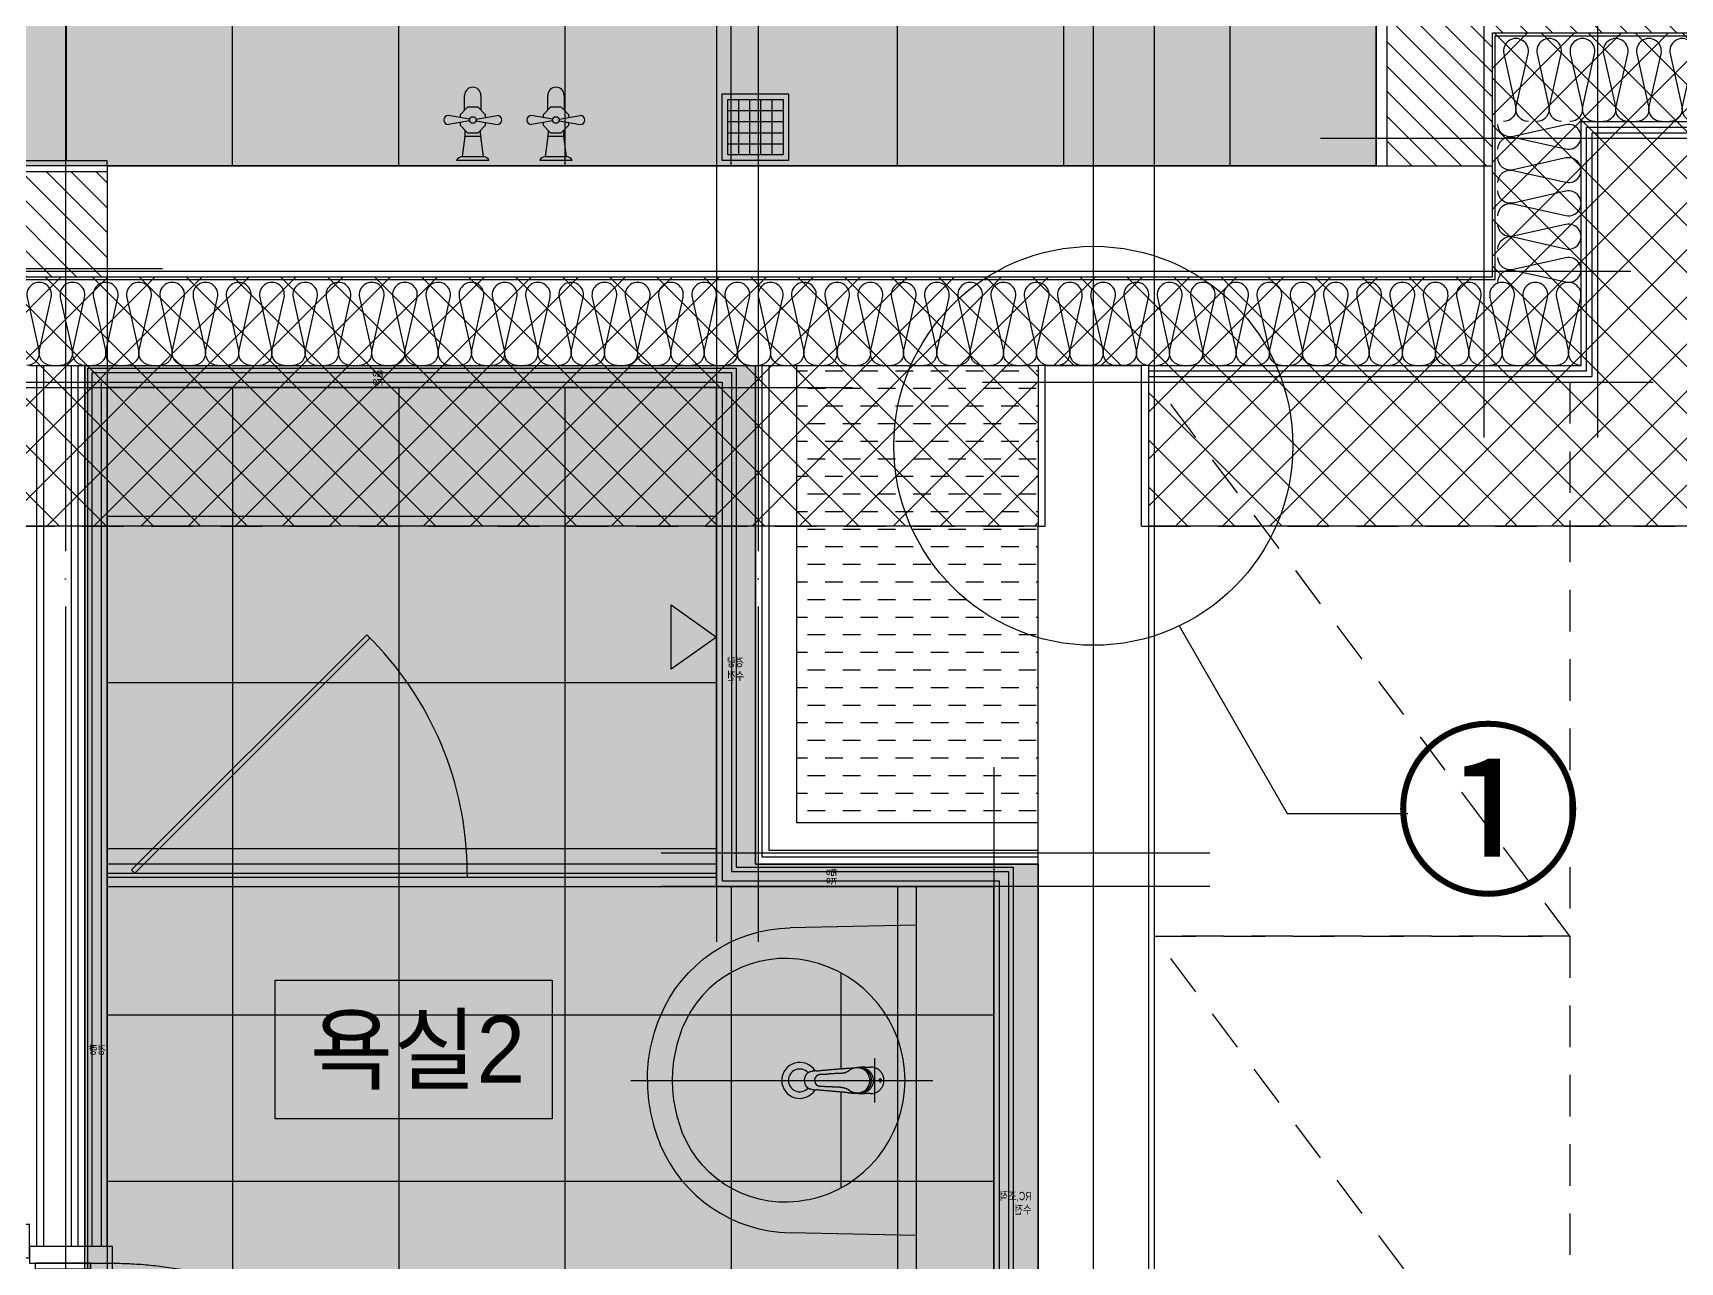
# Model space of a CAD drawing. Header units: millimetres. Extents: x -24416 to 92204, y -190080 to 23760.
# Drawn here: x 6540 to 9512, y 11854 to 14072 of the extents above; entities that cross this region are included whole.
import ezdxf
from ezdxf.enums import TextEntityAlignment as Align

# ---------------------------------------------------------------- set-up
doc = ezdxf.new("R2010")
doc.units = ezdxf.units.MM
doc.header["$LTSCALE"] = 50
for name, pattern in [('AUDIT_D_220706163347-0', [0]), ('CEN', [62, 60, -1, 0, -1]), ('HID', [2.5, 1.5, -1]), ('평면도(기준)$0$ACAD_ISO04W100', [30.5, 24, -3, 0.5, -3])]:
    doc.linetypes.add(name, pattern=pattern)
for name, color, linetype in [('84 A$0$0 TILE LINE & HATCH', 8, 'Continuous'), ('A-SOL252', 252, 'Continuous'), ('A_HAT', 8, 'Continuous'), ('AA-XXXX-UBR', 4, 'Continuous'), ('AA-단열-바닥-욕실', 30, 'Continuous'), ('ARDM', 7, 'Continuous'), ('CEN_CON', 1, 'CEN'), ('CEN_WALL', 12, 'CEN'), ('CONC', 2, 'Continuous'), ('dan1', 7, 'HID'), ('ETC', 6, 'Continuous'), ('FIN', 6, 'Continuous'), ('FUR', 4, 'Continuous'), ('FUR_가전', 8, 'HID'), ('HAT', 9, 'Continuous'), ('INS', 252, 'Continuous'), ('SINA-F-DOOR', 5, 'Continuous'), ('SINA-F-FRAME', 4, 'Continuous'), ('SINA-F-단표시', 8, 'Continuous'), ('TEXT', 3, 'Continuous'), ('WAL', 3, 'Continuous'), ('WAL_DRY', 7, 'Continuous'), ('바닥타일', 8, 'Continuous'), ('수전', 4, 'Continuous'), ('실명', 3, 'AUDIT_D_220706163347-0'), ('실명박스', 7, 'AUDIT_D_220706163347-0')]:
    doc.layers.add(name, color=color, linetype=linetype)
for name, color, linetype, plot in [('AA-CEN', 1, 'CEN', False), ('Defpoint', 135, 'Continuous', False), ('MC', 135, 'Continuous', False)]:
    doc.layers.add(name, color=color, linetype=linetype, plot=plot)
doc.styles.add('HAUD01', font='Dotum.ttf')
doc.styles.add('돋움', font='Dotum.ttf')

# ---------------------------------------------------------------- blocks, each defined once
blk = doc.blocks.new('A$Cc42cb16b')
at = {"layer": 'FUR'}
for p, q in [((515, 560), (287.6, 555.3)), ((515, 560), (515, 0)), ((380, 301.1), (380, 473.6)), ((380, 86.4), (380, 258.9)), ((515, 0), (287.6, 4.7))]:
    blk.add_line(p, q, dxfattribs=at)
at = {"layer": 'FUR', "color": 1}
for p, q in [((440, 320), (440, 240)), ((0, 280), (545, 280))]:
    blk.add_line(p, q, dxfattribs=at)
at = {"layer": 'FUR', "flags": 128}
for points in [[(52.9, 394.9, -0.297578), (287.6, 555.3)], [(30, 280, -0.098575), (52.9, 394.9)], [(319.9, 64.3, -0.366647), (92.5, 187.3)]]:
    blk.add_lwpolyline(points, format="xyb", dxfattribs=at)
at = {"layer": 'FUR'}
for centre, radius, start, end in [((278.8, 300), 200, 78.1351, 158.6763), ((274.6, 280), 220.4, 281.8649, 78.1351), ((330, 280), 255, 158.6763, 180), ((305, 280), 32.5, 31.4345, 328.5658), ((305, 280), 20.5, 42.491, 317.5072), ((330, 280), 300, 180, 202.519), ((330, 280), 255, 180, 201.3237), ((343.2, 280.1), 11.3, 130.1673, 251.7572), ((293, 264.7), 260, 202.519, 268.8063)]:
    blk.add_arc(centre, radius, start, end, dxfattribs=at)
for points, weights in [([(334.5, 297.1), (356.5, 299.3), (378.5, 301)], [1, 0.999929606915, 1]), ([(378.5, 301), (384.5, 301.5), (410.9, 303.3)], [1, 0.999993741512, 1]), ([(393.8, 297.4), (393.6, 297.3), (393.4, 297.1)], [1, 0.999939501286, 1]), ([(406.5, 302.6), (399.4, 301.9), (393.8, 297.5)], [1, 0.961287915707, 1]), ([(413.6, 303.5), (410.9, 303.4), (408.3, 302.7)], [1, 0.993428587914, 1]), ([(413.6, 303.5), (413.9, 303.5), (414.2, 303.5)], [1, 0.999912261963, 1]), ([(414.2, 303.5), (437.7, 303.4), (437.6, 280)], [1, 0.707125544548, 1]), ([(314.6, 287), (313.2, 283.7), (313.2, 280)], [1, 0.981753051281, 1]), ([(313.2, 280), (313.2, 276.4), (314.6, 273)], [1, 0.981707036495, 1]), ([(323.7, 295.4), (317, 293.6), (314.6, 287)], [1, 0.881687879562, 1]), ([(314.6, 273), (317, 266.4), (323.7, 264.6)], [1, 0.881586849689, 1]), ([(333.8, 297.1), (328.7, 296.6), (323.8, 295.4)], [1, 0.997376203537, 1]), ([(334.5, 297.1), (334.2, 297.1), (333.8, 297.1)], [1, 0.999995529652, 1]), ([(335.9, 288.8), (338.6, 290.8), (341.9, 291)], [1, 0.954250395298, 1]), ([(341.9, 269), (340.8, 269.1), (339.7, 269.4)], [1, 0.994235515594, 1]), ([(389.9, 295), (385.7, 292.9), (381.2, 292.7)], [1, 0.978727579117, 1]), ([(393.4, 297.1), (391.7, 295.9), (389.9, 295)], [1, 0.995856523514, 1]), ([(437.6, 280), (437.7, 256.6), (414.2, 256.5)], [1, 0.707125544548, 1]), ([(433, 256), (457, 256), (457, 280)], [1, 0.707185387611, 1]), ([(433.6, 283.5), (433.9, 281.8), (433.9, 280)], [1, 0.996173918247, 1]), ([(433.6, 276.5), (433.9, 278.2), (433.9, 280)], [1, 0.996153950691, 1]), ([(323.8, 264.6), (328.7, 263.4), (333.8, 262.9)], [1, 0.997388422489, 1]), ([(333.8, 262.9), (334.2, 262.9), (334.5, 262.9)], [1, 0.999997198582, 1]), ([(378.5, 259), (356.5, 260.7), (334.5, 262.9)], [1, 0.999929606915, 1]), ([(390.5, 258), (384.5, 258.5), (378.5, 259)], [1, 0.999993622303, 1]), ([(381.1, 267.3), (383.8, 267.1), (386.4, 266.3)], [1, 0.992239117622, 1]), ([(386.4, 266.3), (390.2, 265.2), (393.3, 262.9)], [1, 0.985343575478, 1]), ([(390.6, 258), (400.5, 256.9), (413.6, 256.5)], [1, 0.999511599541, 1]), ([(393.3, 262.9), (393.5, 262.7), (393.8, 262.5)], [1, 0.999930858612, 1]), ([(393.8, 262.5), (399.4, 258.1), (406.5, 257.4)], [1, 0.960904896259, 1]), ([(408.9, 257.1), (411.2, 256.6), (413.6, 256.5)], [1, 0.99490660429, 1]), ([(414.2, 256.5), (413.9, 256.5), (413.6, 256.5)], [1, 0.999912261963, 1])]:
    blk.add_rational_spline(points, weights, degree=2, dxfattribs=at)
for points, knots in [([(431.4, 280), (431.4, 283.2), (430.7, 286.4), (428.3, 292.1), (426.5, 294.7), (419.6, 301.1), (413.1, 303.3), (406.5, 302.6)], [0, 0, 0, 0, 0.248236, 0.248236, 0.496338, 0.496338, 1, 1, 1, 1]), ([(434.3, 283.5), (433.5, 288.8), (431.1, 293.7), (423.9, 300.6), (419.4, 302.6), (413.4, 302.8)], [0, 0, 0, 0, 0.5, 0.5, 1, 1, 1, 1]), ([(406.5, 257.4), (413.1, 256.7), (419.6, 258.9), (426.5, 265.3), (428.3, 267.9), (430.7, 273.6), (431.4, 276.7), (431.4, 280)], [0, 0, 0, 0, 0.502806, 0.502806, 0.750772, 0.750772, 1, 1, 1, 1]), ([(413.4, 257.1), (419.4, 257.4), (423.9, 259.4), (431.1, 266.3), (433.5, 271.2), (434.3, 276.5)], [0, 0, 0, 0, 0.5, 0.5, 1, 1, 1, 1]), ([(433.4, 283.5), (433.2, 283.5), (433.1, 283.1), (433, 281.9), (433, 280.9), (433, 280)], [0, 0, 0, 0, 0.493042, 0.493042, 1, 1, 1, 1]), ([(433, 280), (433, 279.1), (433, 278.1), (433.1, 276.8), (433.2, 276.5), (433.4, 276.5)], [0, 0, 0, 0, 0.493716, 0.493716, 1, 1, 1, 1]), ([(448.6, 280), (448.6, 281.8), (449.3, 283.2), (450.7, 283.3), (451.2, 283), (452, 281.8), (452.2, 280.9), (452.2, 280)], [0, 0, 0, 0, 0.498025, 0.498025, 0.742403, 0.742403, 1, 1, 1, 1]), ([(452.2, 280), (452.2, 279.1), (452, 278.3), (451.2, 277), (450.7, 276.7), (449.3, 276.8), (448.6, 278.2), (448.6, 280)], [0, 0, 0, 0, 0.250344, 0.250344, 0.505692, 0.505692, 1, 1, 1, 1]), ([(449.8, 283.1), (450, 283), (450.4, 282.6), (450.8, 281.9), (451.1, 281), (451.2, 280.3), (451.2, 280)], [0, 0, 0, 0, 0.213027, 0.451355, 0.721359, 1, 1, 1, 1]), ([(451.2, 280), (451.2, 278.8), (450.8, 278.1), (450.3, 277.2), (450, 277), (449.8, 276.9)], [0, 0, 0, 0, 0.435639, 0.435639, 1, 1, 1, 1])]:
    blk.add_open_spline(points, degree=3, knots=knots, dxfattribs=at)
for points in [[(409, 302.8), (408.7, 302.8), (408.5, 302.7)], [(413.4, 302.8), (411.6, 302.8), (409.7, 302.8)], [(416.6, 303.6), (415.4, 303.5), (414.2, 303.5)], [(418.5, 303.6), (417.5, 303.6), (416.6, 303.6)], [(423.3, 303.7), (420.9, 303.7), (418.6, 303.6)], [(423.3, 303.7), (424.3, 303.8), (425.4, 303.8)], [(425.4, 303.8), (429.2, 303.9), (433, 304)], [(341.9, 291), (350.1, 291.3), (358.3, 291.7)], [(358.3, 268.3), (350.1, 268.6), (341.9, 269)], [(381.2, 292.7), (369.7, 292.2), (358.3, 291.7)], [(381.1, 267.3), (369.7, 267.8), (358.3, 268.3)], [(434.3, 283.5), (433.9, 283.5), (433.4, 283.5)], [(433.4, 276.5), (433.9, 276.5), (434.3, 276.5)], [(410, 257.2), (411.7, 257.2), (413.4, 257.1)], [(414.2, 256.5), (415.4, 256.5), (416.6, 256.4)], [(414.8, 256.5), (415.1, 256.5), (415.4, 256.5)], [(416.6, 256.4), (417.5, 256.4), (418.5, 256.4)], [(418.6, 256.4), (420.9, 256.3), (423.3, 256.3)], [(425.4, 256.2), (424.3, 256.2), (423.3, 256.3)], [(433, 256), (429.2, 256.1), (425.4, 256.2)]]:
    blk.add_open_spline(points, degree=2, dxfattribs=at)
blk.add_rational_spline([(457, 280), (457, 289.9), (450, 297), (443, 304), (433, 304)], [1, 0.923873603344, 1, 0.923873603344, 1], degree=2, knots=[0, 0, 0, 0.5, 0.5, 1, 1, 1], dxfattribs=at)
blk = doc.blocks.new('UBR 부부욕실 1600x2300')
at = {"layer": '바닥타일'}
h = blk.add_hatch(dxfattribs=at)
h.set_pattern_fill('_USER', color=256, scale=300, double=1, pattern_type=0)
h.set_pattern_definition([(0, (0, 0), (0, 300), []), (90, (0, 0), (-300, 2e-14), [])])
h.paths.add_polyline_path([(-1100, -2300), (500, -2300), (500, -900), (0, -900), (0, 0), (-1100, 0)])
at = {"layer": 'FUR', "color": 6}
blk.add_line((-450, -876), (-450, -884), dxfattribs=at)
at = {"layer": 'FUR'}
blk.add_line((360, -900), (360, -2300), dxfattribs=at)
for points in [[(-1100, -2300), (500, -2300), (500, -900), (0, -900), (0, 0), (-1100, 0)], [(-81.9, -508), (-81.9, -392), (0, -450)], [(0, -860), (-1100, -860), (-1100, -900), (0, -900)]]:
    blk.add_lwpolyline(points, close=True, dxfattribs=at)
at = {"layer": 'FUR', "color": 6}
for points in [[(-1055.7, -870.3), (-631.4, -446.1), (-625.8, -451.8), (-1050, -876)], [(-1100, -876), (0, -876), (0, -884), (-1100, -884)]]:
    blk.add_lwpolyline(points, close=True, dxfattribs=at)
blk.add_arc((-1050, -876), 600, 0, 45.764, dxfattribs=at)
at = {"layer": 'FUR'}
blk.add_blockref('A$Cc42cb16b', (-155, -1530), dxfattribs=at)
blk = doc.blocks.new('A$C4e4a4905')
at = {"layer": 'AA-XXXX-UBR', "color": 5}
blk.add_lwpolyline([(52.4991, 1482.4996), (52.4991, 12.4996), (1722.4991, 12.4996), (1722.4991, 2382.4996), (552.4991, 2382.4996), (552.4991, 1482.4996)], close=True, dxfattribs=at)
at = {"layer": 'AA-XXXX-UBR'}
for points in [[(1714.4991, 797.4996), (1714.4991, 2374.4996), (560.4991, 2374.4996), (560.4991, 1474.4996), (60.4991, 1474.4996), (60.4991, 20.4996), (1714.4991, 20.4996)], [(1697.4991, 797.4996), (1697.4991, 2357.4996), (577.4991, 2357.4996), (577.4991, 1457.4996), (77.4991, 1457.4996), (77.4991, 37.4996), (1714.4991, 37.4996)], [(1687.4991, 797.4996), (1687.4991, 2347.4996), (587.4991, 2347.4996), (587.4991, 1447.4996), (87.4991, 1447.4996), (87.4991, 47.4996), (1714.4991, 47.4996)]]:
    blk.add_lwpolyline(points, dxfattribs=at)
at = {"layer": 'Defpoint'}
blk.add_lwpolyline([(7.4991, 1487.4996), (7.4991, 7.4996), (1727.4991, 7.4996), (1727.4991, 2387.4996), (517.4991, 2387.4996), (517.4991, 1487.4996)], close=True, dxfattribs=at)
at = {"layer": 'Defpoint', "style": 'HAUD01', "width": 0.8}
for p in [(1206.55277, 2349.45649), (387.86313, 1449.45649)]:
    blk.add_text('경량', height=15, rotation=90, dxfattribs=at).set_placement(p)
for s, p in [('경량', (537.94063, 1844.42196)), ('수전', (537.94063, 1819.65292)), ('경량', (1689.456, 1144.88817)), ('RC,조적', (19.19126, 881.29726)), ('수전', (19.19126, 856.52822))]:
    blk.add_text(s, height=15, dxfattribs=at).set_placement(p)
blk = doc.blocks.new('수전')
at = {"layer": '수전'}
for p, q in [((0, 0), (58.5, 0, 0)), ((29.2, -7), (9.3, -7)), ((9.9, -7), (14.9, -42.9)), ((49.2, -7), (29.2, -7)), ((43.6, -42.9), (48.6, -7)), ((19.7, -49.8), (6.1, -63.4)), ((14.9, -42.9), (29.2, -42.9)), ((38.8, -49.8), (19.7, -49.8)), ((29.2, -42.9), (43.6, -42.9)), ((52.3, -63.4), (38.8, -49.8)), ((23.4, -71.3), (-14.8, -64.6)), ((23.4, -74.6), (-14.8, -81.3)), ((6.1, -63.4), (6.1, -68.2)), ((6.1, -77.6), (6.1, -82.5)), ((6.1, -82.5), (19.7, -96)), ((35.1, -71.3), (73.3, -64.6)), ((35.1, -74.6), (73.3, -81.3)), ((38.8, -96), (52.3, -82.5)), ((52.3, -68.2), (52.3, -63.4)), ((52.3, -82.5), (52.3, -77.6)), ((14.5, -117.3), (14.5, -90.9)), ((19.7, -96), (38.8, -96)), ((44, -90.9), (44, -117.3))]:
    blk.add_line(p, q, dxfattribs=at)
blk.add_circle((29.2, -72.9), 5.91, dxfattribs=at)
for centre, radius, start, end in [((11.8, 6), 13.2, 207.1852, 259.412), ((46.7, 6), 13.2, 280.588, 332.8148), ((-12.4, -49.9), 28.1, 351.511, 14.308), ((70.8, -49.9), 28.1, 165.692, 188.489), ((-14.8, -72.9), 8.37, 90, 270), ((73.3, -72.9), 8.37, 270, 90), ((29.2, -117.3), 14.7, 180, 0)]:
    blk.add_arc(centre, radius, start, end, dxfattribs=at)
blk = doc.blocks.new('FD')
at = {"layer": '수전'}
for p, q in [((30, -110), (30, -10)), ((50, -110), (50, -10)), ((70, -110), (70, -10)), ((90, -110), (90, -10)), ((110, -30), (10, -30)), ((110, -50), (10, -50)), ((110, -70), (10, -70)), ((110, -90), (10, -90))]:
    blk.add_line(p, q, dxfattribs=at)
for points in [[(0, -120), (120, -120), (120, 0), (0, 0)], [(10, -110), (110, -110), (110, -10), (10, -10)]]:
    blk.add_lwpolyline(points, close=True, dxfattribs=at)
blk = doc.blocks.new('insul1')
blk.add_lwpolyline([(0, 0, 0.480617), (0.146, 0.183), (0.004, 0.817, -1.249969), (0.296, 0.817), (0.154, 0.183, 0.480617), (0.3, 0, 0.480617)], format="xyb")
blk = doc.blocks.new('A$C016A76E2')
at = {"layer": 'SINA-F-단표시'}
h = blk.add_hatch(dxfattribs=at)
h.set_pattern_fill('AR-SAND', color=251, scale=10, angle=90)
h.set_pattern_definition([(127.5, (671299.453, 3999847.715), (-19.26823769, -0.62993358), [0, -15.2, 0, -17, 0, -16.25]), (97.5, (671299.453, 3999847.715), (-28.22146065, 17.69776705), [0, -8.2, 0, -13.7, 0, -5.25]), (57.5, (671299.453, 3999835.415), (-0.056590535, 31.14141862), [0, -5, 0, -18, 0, -23.5]), (47.5, (671299.453, 3999835.415), (-8.77675565, 30.06126605), [0, -2.5, 0, -11.8, 0, -13.5])])
h.paths.add_polyline_path([(-150, 770), (-110, 770), (-110, 80), (-150, 80)])
at = {"layer": '84 A$0$0 TILE LINE & HATCH'}
blk.add_line((-740, 80), (-740, 50), dxfattribs=at)
at = {"layer": 'SINA-F-DOOR', "color": 8}
for points in [[(-760, 126), (-760, 176), (-580, 176), (-580, 156), (-740, 156), (-740, 126)], [(-760, 70), (-760, 20), (-580, 20), (-580, 40), (-740, 40), (-740, 70)]]:
    blk.add_lwpolyline(points, dxfattribs=at)
for points in [[(-720, 116), (-780, 116), (-780, 126), (-720, 126)], [(-720, 80), (-780, 80), (-780, 70), (-720, 70)]]:
    blk.add_lwpolyline(points, close=True, dxfattribs=at)
at = {"layer": 'SINA-F-DOOR'}
blk.add_lwpolyline([(-150, 80), (-840, 80), (-840, 116), (-150, 116), (-150, 80)], dxfattribs=at)
at = {"layer": 'SINA-F-DOOR', "color": 1, "linetype": '평면도(기준)$0$ACAD_ISO04W100', "ltscale": 20}
blk.add_arc((-149.4, 78.4), 691.6, 90.0471, 177.0967, dxfattribs=at)
at = {"layer": 'SINA-F-FRAME'}
for points in [[(0, 780), (0, 840), (12, 840), (12, 780)], [(0, 800), (0, 770), (-150, 770), (-150, 800)], [(-10, 770), (-10, 760), (-110, 760), (-110, 770)], [(-10, 80), (-10, 90), (-110, 90), (-110, 80)], [(0, 50), (0, 80), (-150, 80), (-150, 50)], [(0, 70), (0, 20), (12, 20), (12, 70)]]:
    blk.add_lwpolyline(points, close=True, dxfattribs=at)
at = {"layer": 'SINA-F-단표시', "color": 7}
blk.add_line((-150, 80), (-150, 770), dxfattribs=at)
at = {"layer": 'SINA-F-단표시', "color": 8}
blk.add_line((-110, 770), (-110, 80), dxfattribs=at)
blk = doc.blocks.new('U-76A(기본)', base_point=(206307.1, 38575.4))
at = {"layer": 'A-SOL252'}
h = blk.add_hatch(dxfattribs=at)
h.set_pattern_fill('DASH', color=256, scale=10, style=0)
h.paths.add_polyline_path([(217027.1, 46245.4), (216592.1, 46245.4), (216592.1, 45955.4), (216592.1, 45420.4), (217027.1, 45420.4)])
at = {"layer": 'A_HAT'}
h = blk.add_hatch(dxfattribs=at)
h.set_pattern_fill('ANSI31', color=256, scale=10, style=0)
h.set_pattern_definition([(45, (-50, 0), (-22.4506403, 22.4506403), [])])
h.paths.add_polyline_path([(214582.1, 47035.4), (214582.1, 46845.4), (215772.1, 46845.4), (215772.1, 46605.4), (215962.1, 46605.4), (215962.1, 47035.4)])
h = blk.add_hatch(dxfattribs=at)
h.set_pattern_fill('ANSI31', color=256, scale=10, style=0)
h.paths.add_polyline_path([(218812.1, 46595.4), (218272.1, 46595.4), (218272.1, 46405.4), (218812.1, 46405.4)])
at = {"layer": '바닥타일'}
h = blk.add_hatch(dxfattribs=at)
h.set_pattern_fill('_USER', color=256, scale=300, double=1, pattern_type=0)
h.set_pattern_definition([(0, (2e-09, -2e-12), (0, 300), []), (90, (2e-09, -2e-12), (-300, 2e-14), [])])
h.paths.add_polyline_path([(212252.1, 48410.4), (212252.1, 47055.4), (215982.1, 47055.4), (215982.1, 46605.4), (218272.1, 46605.4), (218272.1, 46615.4), (220392.1, 46615.4), (220392.1, 47820.4), (218162.1, 47820.4), (218162.1, 48410.4), (216422.1, 48410.4), (216422.1, 47525.4), (215752.1, 47525.4), (215752.1, 48410.4)])
at = {"layer": 'CEN_CON'}
for p, q in [((216492.1, 38275.4), (216492.1, 48910.4)), ((218522.1, 46415.4), (215482.1, 46415.4))]:
    blk.add_line(p, q, dxfattribs=at)
at = {"layer": 'CEN_WALL'}
for p, q in [((215787.1, 46115.4), (215787.1, 48910.4)), ((217097.1, 48910.4), (217097.1, 45205.4)), ((218347.1, 48910.4), (218347.1, 43655.4)), ((220942.1, 46420.4), (218172.1, 46420.4)), ((216282.1, 45365.4), (217272.1, 45365.4))]:
    blk.add_line(p, q, dxfattribs=at)
at = {"layer": 'CONC'}
for p, q in [((218272.1, 46605.4), (215772.1, 46605.4)), ((215772.1, 46405.4), (215772.1, 46605.4)), ((218272.1, 46605.4), (218272.1, 46405.4)), ((218272.1, 46405.4), (215772.1, 46405.4)), ((216405.1, 45955.4), (216405.1, 46245.4)), ((216579.1, 46245.4), (216405.1, 46245.4)), ((216579.1, 45955.4), (216579.1, 46245.4)), ((216392.1, 43765.4), (216392.1, 45955.4)), ((216405.1, 45955.4), (216392.1, 45955.4)), ((216592.1, 45955.4), (216579.1, 45955.4)), ((216592.1, 43765.4), (216592.1, 45955.4))]:
    blk.add_line(p, q, dxfattribs=at)
at = {"layer": 'dan1'}
for points in [[(216392.1, 45955.4), (215322.1, 45955.4), (215322.1, 46395.4), (212682.1, 46395.4), (212682.1, 44800.4), (212372.1, 44800.4)], [(216592.1, 40715.4), (219942.1, 40715.4), (219942.1, 45955.4), (216592.1, 45955.4)]]:
    blk.add_lwpolyline(points, dxfattribs=at)
at = {"layer": 'FIN'}
for p, q in [((215982.1, 46605.4), (215982.1, 47055.4)), ((218832.1, 46615.4), (218272.1, 46615.4)), ((218272.1, 46605.4), (218272.1, 46615.4))]:
    blk.add_line(p, q, dxfattribs=at)
at = {"layer": 'FUR_가전'}
for points in [[(215632.1, 45215.4), (216382.1, 45215.4), (216382.1, 46215.4), (215632.1, 46215.4), (215632.1, 45215.4), (216382.1, 46215.4)], [(215632.1, 44215.4), (216382.1, 44215.4), (216382.1, 45215.4), (215632.1, 45215.4), (215632.1, 44215.4), (216382.1, 45215.4)]]:
    blk.add_lwpolyline(points, dxfattribs=at)
at = {"layer": 'INS'}
for p, q in [((215767.1, 46840.4), (214567.1, 46840.4)), ((215767.1, 46400.4), (215767.1, 46840.4)), ((215612.1, 46685.4), (214567.1, 46685.4)), ((215612.1, 46245.4), (215612.1, 46685.4)), ((218827.1, 46400.4), (215767.1, 46400.4)), ((216392.1, 46245.4), (215612.1, 46245.4)), ((216392.1, 45955.4), (216392.1, 46245.4)), ((216392.1, 46245.4), (216405.1, 46245.4)), ((216579.1, 46245.4), (216592.1, 46245.4)), ((217027.1, 46245.4), (216592.1, 46245.4)), ((216592.1, 46245.4), (216592.1, 45955.4))]:
    blk.add_line(p, q, dxfattribs=at)
at = {"layer": 'MC'}
for p, q in [((215582.1, 46115.4), (215582.1, 48910.4)), ((216382.1, 38275.4), (216382.1, 48910.4)), ((217172.1, 48910.4), (217172.1, 45205.4)), ((216082.1, 46655.4), (211882.1, 46655.4)), ((218272.1, 46456), (218272.1, 43655.4)), ((216692.1, 46215.4), (215482.1, 46215.4)), ((218522.1, 46205.4), (216927.1, 46205.4)), ((220942.1, 46215.4), (218172.1, 46215.4)), ((216672.1, 45520.4), (216672.1, 43655.4)), ((216282.1, 45305.4), (217272.1, 45305.4))]:
    blk.add_line(p, q, dxfattribs=at)
at = {"layer": 'WAL'}
for p, q in [((215962.1, 46605.4), (215962.1, 47035.4)), ((215772.1, 46605.4), (215772.1, 46845.4)), ((218812.1, 46595.4), (218272.1, 46595.4)), ((218812.1, 46405.4), (218272.1, 46405.4))]:
    blk.add_line(p, q, dxfattribs=at)
at = {"layer": 'WAL_DRY'}
for p, q in [((215602.1, 46675.4), (214567.1, 46675.4)), ((215602.1, 46235.4), (215602.1, 46675.4)), ((215592.1, 46665.4), (214567.1, 46665.4)), ((215592.1, 46225.4), (215592.1, 46665.4)), ((216392.1, 46225.4), (215592.1, 46225.4)), ((216392.1, 46235.4), (215602.1, 46235.4)), ((217027.1, 45420.4), (217027.1, 46245.4)), ((217102.1, 46245.4), (217027.1, 46245.4)), ((217077.1, 45370.4), (217077.1, 46245.4)), ((217089.6, 45357.9), (217089.6, 46245.4)), ((217102.1, 45345.4), (217102.1, 46245.4)), ((218412.1, 46245.4), (217102.1, 46245.4)), ((218312.1, 46245.4), (218312.1, 44655.4)), ((218324.6, 46245.4), (218324.6, 44655.4)), ((218337.1, 46245.4), (218337.1, 44655.4)), ((218387.1, 46245.4), (218387.1, 44655.4)), ((218399.6, 46245.4), (218399.6, 44655.4)), ((216592.1, 45420.4), (217027.1, 45420.4)), ((216592.1, 45370.4), (217077.1, 45370.4)), ((216592.1, 45357.9), (217089.6, 45357.9)), ((216592.1, 45345.4), (217102.1, 45345.4))]:
    blk.add_line(p, q, dxfattribs=at)
at = {"layer": 'AA-XXXX-UBR'}
blk.add_blockref('A$C4e4a4905', (216584.6, 43857.9), dxfattribs=at)
at = {"layer": 'FUR', "xscale": -1}
blk.add_blockref('UBR 부부욕실 1600x2300', (217172.1, 46205.4), dxfattribs=at)
at = {"layer": 'INS', "xscale": 150, "yscale": 150, "zscale": 150, "row_count": 1, "row_spacing": 0, "column_spacing": 60}
for p, column_count in [((214567.1, 46685.4), 20), ((215612.1, 46245.4), 52)]:
    blk.add_blockref('insul1', p, dxfattribs=dict(at, column_count=column_count))
at = {"layer": 'INS', "xscale": 150.0000000000001, "yscale": 150.0000000000001, "zscale": 150.0000000000001, "rotation": 90, "row_count": 1, "column_count": 5, "row_spacing": -1.577721810442024e-30, "column_spacing": 60.00000000000004}
blk.add_blockref('insul1', (215762.1, 46395.4), dxfattribs=at)
at = {"layer": 'SINA-F-FRAME', "color": 0}
blk.add_blockref('A$C016A76E2', (218412.1, 43855.4), dxfattribs=at)
at = {"layer": '수전'}
blk.add_blockref('FD', (217042.1, 46735.4), dxfattribs=at)
at = {"layer": '수전', "xscale": -1, "rotation": 180}
for p in [(217432.9, 46615.4), (217582.9, 46615.4)]:
    blk.add_blockref('수전', p, dxfattribs=at)
blk = doc.blocks.new('A$C415C5DAF')
at = {"layer": '실명박스'}
blk.add_lwpolyline([(-5008.8, -6014.3), (-5008.8, -6264.3), (-5508.8, -6264.3), (-5508.8, -6014.3)], close=True, dxfattribs=at)
blk.add_lwpolyline([(-5008.8, -6014.3), (-5008.8, -6264.3), (-5508.8, -6264.3), (-5508.8, -6014.3)], close=True, dxfattribs=at)
at = {"layer": '실명', "style": 'HAUD01'}
blk.add_text('욕실2', height=120, dxfattribs=at).set_placement((-5252.2, -6137.8), align=Align.MIDDLE)
blk = doc.blocks.new('A$C1CAF0AFA')
at = {"layer": 'AA-단열-바닥-욕실'}
h = blk.add_hatch(dxfattribs=at)
h.set_pattern_fill('HEX', color=256, scale=20)
h.set_pattern_definition([(0, (0, -23760), (0, 109.9852), [63.5, -127]), (120, (0, -23760), (-95.25, -54.9926), [63.5, -127]), (60, (63.5, -23760), (-95.25, 54.9926), [63.5, -127])])
h.paths.add_polyline_path([(16893.3, -11552.9), (18513.3, -11552.9), (18513.3, -13842.9), (16893.3, -13842.9)])
h.paths.add_polyline_path([(6633.3, -10287.9), (7843.3, -10287.9), (7843.3, -11187.9), (8353.3, -11187.9), (8353.3, -12667.9), (6633.3, -12667.9)])
at = {"layer": 'ETC'}
h = blk.add_hatch(dxfattribs=at)
h.set_pattern_fill('CROSS', color=256, scale=10, angle=45)
h.set_pattern_definition([(45, (110765.9, -23760), (7e-15, 89.80256), [31.75, -95.25]), (135, (110788.35, -23760), (-89.80256, 7e-15), [31.75, -95.25])])
h.paths.add_polyline_path([(6393.3, -17757.9), (4553.3, -17757.9), (4553.3, -16467.9), (6393.3, -16467.9)])
h.paths.add_polyline_path([(6523.3, -17757.9), (6523.3, -16477.9), (8163.3, -16477.9), (8163.3, -16652.9), (18513.3, -16652.9), (18513.3, -17757.9)])
h.paths.add_polyline_path([(4553.3, -8712.9), (6783.3, -8712.9), (6783.3, -8122.9), (8523.3, -8122.9), (8523.3, -9007.9), (9193.3, -9007.9), (9193.3, -8122.9), (12693.3, -8122.9), (12693.3, -9477.9), (8963.3, -9477.9), (8963.3, -9927.9), (4553.3, -9927.9)])
at = {"layer": 'HAT'}
h = blk.add_hatch(dxfattribs=at)
h.set_pattern_fill('_USER', color=5, scale=60, angle=45, double=1, pattern_type=0)
h.set_pattern_definition([(45, (0, -23760), (-42.4264, 42.4264), []), (135, (0, -23760), (-42.4264, -42.4264), [])])
h.paths.add_polyline_path([(12573.3, -11732.9), (12263.3, -11732.9), (12263.3, -10137.9), (9623.3, -10137.9), (9623.3, -10577.9), (8553.3, -10577.9), (8553.3, -10287.9), (8353.3, -10287.9), (8353.3, -10577.9), (5003.3, -10577.9), (5003.3, -15817.9), (8353.3, -15817.9), (8353.3, -16107.9), (8553.3, -16107.9), (8553.3, -15817.9), (8823.3, -15817.9), (8823.3, -15992.9), (12773.3, -15992.9), (12773.3, -16282.9), (12973.3, -16282.9), (12973.3, -15992.9), (18513.3, -15992.9), (18513.3, -16442.9), (8373.3, -16442.9), (8373.3, -16267.9), (4553.3, -16267.9), (4553.3, -10127.9), (9173.3, -10127.9), (9173.3, -9687.9), (12713.3, -9687.9), (12713.3, -11282.9), (14563.3, -11282.9), (14563.3, -11132.9), (15963.3, -11132.9), (15963.3, -11282.9), (18526.3, -11282.9), (18526.3, -11732.9), (12773.3, -11732.9), (12773.3, -11410.4), (12573.3, -11410.4)])
at = {"layer": 'AA-CEN'}
for points in [[(4553.3, -8712.9), (6783.3, -8712.9), (6783.3, -8122.9), (8523.3, -8122.9), (8523.3, -9007.9), (9193.3, -9007.9), (9193.3, -8122.9), (12693.3, -8122.9), (12693.3, -9477.9), (8963.3, -9477.9), (8963.3, -9927.9), (4553.3, -9927.9), (4553.3, -8712.9)], [(6633.3, -10287.9), (7843.3, -10287.9), (7843.3, -11187.9), (8353.3, -11187.9), (8353.3, -12667.9), (6633.3, -12667.9), (6633.3, -10287.9)]]:
    blk.add_lwpolyline(points, dxfattribs=at)
at = {"layer": 'AA-CEN', "color": 4}
for points in [[(12263.3, -10137.9), (9623.3, -10137.9), (9623.3, -10577.9), (8553.3, -10577.9), (8553.3, -10287.9), (8353.3, -10287.9), (8353.3, -10577.9), (5003.3, -10577.9), (5003.3, -15817.9), (8353.3, -15817.9), (8353.3, -16107.9), (8553.3, -16107.9), (8553.3, -15817.9), (8823.3, -15817.9), (8823.3, -15992.9), (12773.3, -15992.9)], [(18513.3, -16442.9), (8373.3, -16442.9), (8373.3, -16267.9), (4553.3, -16267.9), (4553.3, -10127.9), (9173.3, -10127.9), (9173.3, -9687.9), (12713.3, -9687.9)]]:
    blk.add_lwpolyline(points, dxfattribs=at)
blk = doc.blocks.new('A$C45F312F6')
at = {"layer": 'ARDM', "color": 3}
blk.add_lwpolyline([(8608.1, -10757.9), (8803.1, -11096.2), (9020.6, -11096.2)], dxfattribs=at)
blk.add_circle((8453.3, -10432.9), 360, dxfattribs=at)
at = {"layer": 'TEXT', "style": '돋움'}
blk.add_text('①', height=250, dxfattribs=at).set_placement((9165.7, -11217.4), align=Align.CENTER)

msp = doc.modelspace()

# ---------------------------------------------------------------- block references
at = {"xscale": -1}
msp.add_blockref('U-76A(기본)', (18638.3, 5802.1), dxfattribs=at)
msp.add_blockref('A$C45F312F6', (0, 23760))
at = {"layer": 'AA-단열-바닥-욕실'}
msp.add_blockref('A$C1CAF0AFA', (0, 23760), dxfattribs=at)
at = {"layer": '실명박스'}
msp.add_blockref('A$C415C5DAF', (12485.4, 18377.1), dxfattribs=at)

doc.saveas('drawing.dxf')
